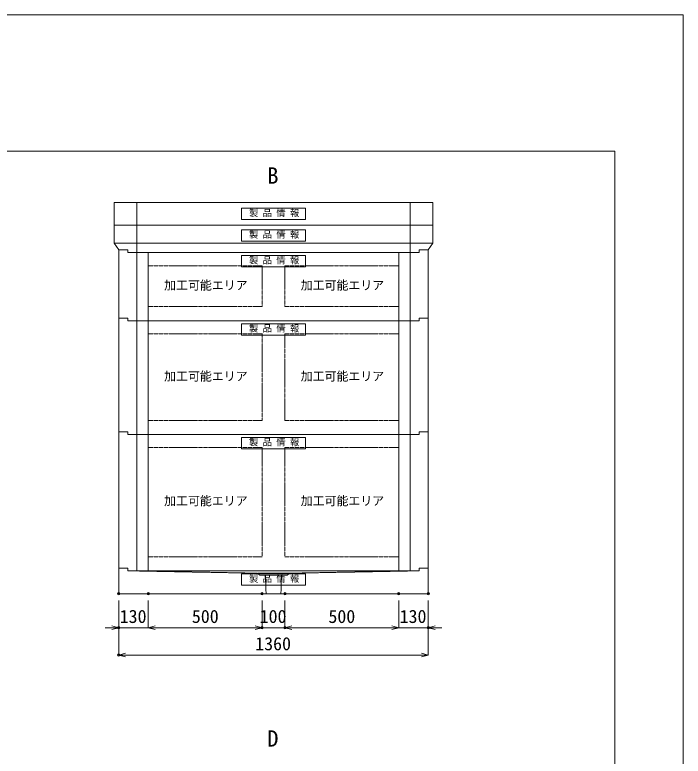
# Model space of a CAD drawing. Units: millimetres, scale not verified. Extents: x -4455 to 4455, y -3150 to 3150.
# Drawn here: x 1519 to 4455, y -109 to 3150 of the extents above; entities that cross this region are included whole.
import ezdxf
from ezdxf.enums import TextEntityAlignment as Align

# ---------------------------------------------------------------- set-up
doc = ezdxf.new("R2010")
doc.units = ezdxf.units.MM
doc.header["$LTSCALE"] = 20
doc.header["$PDMODE"] = 32
doc.header["$PDSIZE"] = 10
doc.linetypes.add('LONG_DASHED1', pattern=[7, 6, -1])
doc.linetypes.add('LONG_DOUBLE_CHAIN', pattern=[21.8, 18, -1, 0.6, -0.6, 0.6, -1])
for name, color, linetype, lineweight in [('0-0_D-TTL', 7, 'Continuous', 9), ('0-1_Defpoints', 7, 'Continuous', 9), ('0-4_D-STR-TXT', 7, 'Continuous', 9), ('0-6_D-STR', 7, 'Continuous', 9), ('0-8_D-STR-STR1', 7, 'LONG_DASHED1', 9), ('0-9_D-STR-DIM', 3, 'Continuous', 9), ('0-A_0', 7, 'Continuous', 9), ('0-B_D-STR-STR5', 1, 'LONG_DOUBLE_CHAIN', 9)]:
    doc.layers.add(name, color=color, linetype=linetype, lineweight=lineweight)
doc.styles.add('ＭＳ ゴシック', font='')
doc.styles.get('ＭＳ ゴシック').set_extended_font_data('MS Gothic')

# ---------------------------------------------------------------- blocks, each defined once
blk = doc.blocks.new('A$C4DE05FD1')
at = {"layer": '0-0_D-TTL', "color": 134}
for p, q in [((4000, 76000), (114800, 76000)), ((114800, 76000), (114800, 4000))]:
    blk.add_line(p, q, dxfattribs=at)
at = {"layer": '0-1_Defpoints', "color": 134}
for p, q in [((0, 84000), (118800, 84000)), ((118800, 84000), (118800, 0))]:
    blk.add_line(p, q, dxfattribs=at)
blk = doc.blocks.new('A$C31CA379A')
at = {"layer": '0-4_D-STR-TXT', "style": 'ＭＳ ゴシック'}
for s, p in [('A', (-325.9, -2190.5)), ('B', (35638.6, -2190.5)), ('C', (-351.4, -35190.5)), ('D', (35638.6, -35190.5))]:
    blk.add_text(s, height=962.2, dxfattribs=at).set_placement(p, align=Align.BOTTOM_LEFT)
blk = doc.blocks.new('A$C3FC15DFF')
at = {"layer": '0-8_D-STR-STR1', "linetype": 'Continuous'}
blk.add_lwpolyline([(-2820, 0), (2820, 0), (2820, -1000), (-2820, -1000)], close=True, dxfattribs=at)
at = {"layer": '0-8_D-STR-STR1', "style": 'ＭＳ ゴシック'}
blk.add_text('製 品 情 報', height=577.3, dxfattribs=at).set_placement((-2149.6, -882.5), align=Align.BOTTOM_LEFT)
blk = doc.blocks.new('A$C08DA0B1C')
at = {"layer": '0-6_D-STR'}
blk.add_line((-14000, 2000), (-14000, 0), dxfattribs=at)
at = {"layer": '0-6_D-STR', "linetype": 'LONG_DASHED1'}
for p, q in [((-12000, 0), (-12000, 2000)), ((12000, 0), (12000, 2000))]:
    blk.add_line(p, q, dxfattribs=at)
at = {"layer": '0-6_D-STR'}
blk.add_lwpolyline([(-14000, 2000), (14000, 2000), (14000, 0), (-14000, 0)], dxfattribs=at)
at = {"layer": '0-8_D-STR-STR1'}
blk.add_blockref('A$C3FC15DFF', (0, 1500), dxfattribs=at)
blk = doc.blocks.new('A$C2CAB0034')
at = {"layer": '0-6_D-STR', "linetype": 'LONG_DASHED1'}
for p, q in [((-12000, 0), (-12000, 2400)), ((12000, 0), (12000, 2400))]:
    blk.add_line(p, q, dxfattribs=at)
at = {"layer": '0-6_D-STR'}
for p, q in [((14000, 820), (-14000, 820)), ((-13600, 240), (-12800, 240)), ((-12800, 0), (-12800, 240)), ((13600, 240), (12800, 240))]:
    blk.add_line(p, q, dxfattribs=at)
for points in [[(-14000, 2400), (14000, 2400), (14000, 820), (13600, 240)], [(-14000, 2400), (-14000, 820), (-13600, 240)], [(-12800, 0), (12800, 0), (12800, 240)]]:
    blk.add_lwpolyline(points, dxfattribs=at)
at = {"layer": '0-8_D-STR-STR1'}
blk.add_blockref('A$C3FC15DFF', (0, 2000), dxfattribs=at)
blk = doc.blocks.new('A$C35A123D8')
at = {"layer": '0-6_D-STR'}
for p, q in [((-13600, 240), (-13600, -2000)), ((-13600, 240), (-12800, 240)), ((-12800, 0), (-12800, 240)), ((-12800, 0), (12800, 0)), ((13600, 240), (12800, 240)), ((12800, 0), (12800, 240)), ((13600, 240), (13600, -2000)), ((-13600, -2000), (13600, -2000))]:
    blk.add_line(p, q, dxfattribs=at)
at = {"layer": '0-6_D-STR', "linetype": 'LONG_DASHED1'}
for p, q in [((-12180, 0), (-1400, -200)), ((12180, 0), (1400, -200)), ((-1200, -380), (-1400, -200)), ((1400, -200), (-1400, -200)), ((1200, -380), (-1200, -380)), ((-653.3, -2000), (-705, -380)), ((653.3, -2000), (705, -380)), ((1200, -380), (1400, -200))]:
    blk.add_line(p, q, dxfattribs=at)
at = {"layer": '0-8_D-STR-STR1'}
blk.add_blockref('A$C3FC15DFF', (0, -260), dxfattribs=at)
blk = doc.blocks.new('_Open30')
at = {"layer": '0-A_0'}
blk.add_line((0, 0), (-20, 0), dxfattribs=at)
blk.add_lwpolyline([(-20, 5.36), (0, 0), (-20, -5.36)], dxfattribs=at)
blk = doc.blocks.new('A$C5F914A78')
at = {"layer": '0-6_D-STR'}
for p, q in [((-13600, 240), (-12800, 240)), ((-13600, -9760), (-13600, 240)), ((-12800, 0), (-12800, 240)), ((-12800, 0), (12800, 0)), ((13600, 240), (12800, 240)), ((12800, 0), (12800, 240)), ((13600, -9760), (13600, 240)), ((-13600, -9760), (-12800, -9760)), ((-12800, -10000), (-12800, -9760)), ((13600, -9760), (12800, -9760)), ((12800, -10000), (12800, -9760)), ((-12800, -10000), (12800, -10000))]:
    blk.add_line(p, q, dxfattribs=at)
at = {"layer": '0-6_D-STR', "linetype": 'LONG_DASHED1'}
for p, q in [((-12000, -10000), (-12000, 0)), ((-11000, -10000), (-11000, 0)), ((11000, -10000), (11000, 0)), ((12000, -10000), (12000, 0))]:
    blk.add_line(p, q, dxfattribs=at)
at = {"layer": '0-B_D-STR-STR5'}
for p, q in [((-1000, -1160), (-11000, -1160)), ((-11000, -1160), (-11000, -8760)), ((-1000, -1120), (-1000, -8760)), ((1000, -1160), (11000, -1160)), ((1000, -1160), (1000, -8760)), ((11000, -1160), (11000, -8760)), ((-1000, -8760), (-11000, -8760)), ((1000, -8760), (11000, -8760))]:
    blk.add_line(p, q, dxfattribs=at)
at = {"layer": '0-8_D-STR-STR1'}
blk.add_blockref('A$C3FC15DFF', (0, -260), dxfattribs=at)
blk = doc.blocks.new('A$C61C9604E')
at = {"layer": '0-6_D-STR'}
for p, q in [((-13600, -5760), (-13600, 240)), ((-13600, 240), (-12800, 240)), ((-12800, 0), (-12800, 240)), ((-12800, 0), (12800, 0)), ((13600, 240), (12800, 240)), ((12800, 0), (12800, 240)), ((13600, -5760), (13600, 240)), ((-13600, -5760), (-12800, -5760)), ((-12800, -6000), (-12800, -5760)), ((13600, -5760), (12800, -5760)), ((12800, -6000), (12800, -5760)), ((-12800, -6000), (12800, -6000))]:
    blk.add_line(p, q, dxfattribs=at)
at = {"layer": '0-6_D-STR', "linetype": 'LONG_DASHED1'}
for p, q in [((-12000, -6000), (-12000, 0)), ((-11000, -6000), (-11000, 0)), ((11000, -6000), (11000, 0)), ((12000, -6000), (12000, 0))]:
    blk.add_line(p, q, dxfattribs=at)
at = {"layer": '0-B_D-STR-STR5'}
for p, q in [((-11000, -1160), (-11000, -4760)), ((-1000, -1160), (-11000, -1160)), ((-1000, -1160), (-1000, -4760)), ((1000, -1160), (11000, -1160)), ((1000, -1160), (1000, -4760)), ((11000, -1160), (11000, -4760)), ((-1000, -4760), (-11000, -4760)), ((1000, -4760), (11000, -4760))]:
    blk.add_line(p, q, dxfattribs=at)
at = {"layer": '0-8_D-STR-STR1'}
blk.add_blockref('A$C3FC15DFF', (0, -260), dxfattribs=at)
blk = doc.blocks.new('A$C07d230d8')
at = {"layer": '0-6_D-STR'}
for p, q in [((-13600, -11760), (-13600, 240)), ((-13600, 240), (-12800, 240)), ((-12800, 0), (-12800, 240)), ((-12800, 0), (12800, 0)), ((13600, 240), (12800, 240)), ((12800, 0), (12800, 240)), ((13600, -11760), (13600, 240)), ((-13600, -11760), (-12800, -11760)), ((-12800, -12000), (-12800, -11760)), ((-12800, -12000), (12800, -12000)), ((13600, -11760), (12800, -11760)), ((12800, -12000), (12800, -11760))]:
    blk.add_line(p, q, dxfattribs=at)
at = {"layer": '0-6_D-STR', "linetype": 'LONG_DASHED1'}
for p, q in [((-12000, -12000), (-12000, 0)), ((-11000, -12000), (-11000, 0)), ((11000, -12000), (11000, 0)), ((12000, -12000), (12000, 0))]:
    blk.add_line(p, q, dxfattribs=at)
at = {"layer": '0-B_D-STR-STR5'}
for p, q in [((-11000, -1160), (-11000, -10760)), ((-1000, -1160), (-11000, -1160)), ((-1000, -1160), (-1000, -10760)), ((1000, -1160), (11000, -1160)), ((1000, -1160), (1000, -10760)), ((11000, -1160), (11000, -10760)), ((-1000, -10760), (-11000, -10760)), ((1000, -10760), (11000, -10760))]:
    blk.add_line(p, q, dxfattribs=at)
at = {"layer": '0-8_D-STR-STR1'}
blk.add_blockref('A$C3FC15DFF', (0, -260), dxfattribs=at)

msp = doc.modelspace()

# ---------------------------------------------------------------- linework, layer by layer
at = {"layer": '0-1_Defpoints'}
for p in [(1975, 605), (1975, 605), (2105, 605), (2605, 605), (2705, 605), (3205, 605), (3335, 605), (1975, 455), (2605, 455), (2705, 455), (3335, 455), (1975, 335)]:
    msp.add_point(p, dxfattribs=at)
at = {"layer": '0-9_D-STR-DIM'}
for p, q in [((1975, 575), (1975, 335)), ((1975, 575), (1975, 455)), ((2105, 575), (2105, 455)), ((2105, 575), (2105, 455)), ((2605, 575), (2605, 455)), ((2605, 575), (2605, 455)), ((2705, 575), (2705, 455)), ((2705, 575), (2705, 455)), ((3205, 575), (3205, 455)), ((3205, 575), (3205, 455)), ((3335, 575), (3335, 455)), ((3335, 575), (3335, 335)), ((1945, 455), (1915, 455)), ((2105, 455), (1975, 455)), ((2135, 455), (2575, 455)), ((2135, 455), (2165, 455)), ((2575, 455), (2545, 455)), ((2605, 455), (2705, 455)), ((3175, 455), (2735, 455)), ((2735, 455), (2765, 455)), ((3175, 455), (3145, 455)), ((3205, 455), (3335, 455)), ((3365, 455), (3395, 455)), ((3305, 335), (2005, 335))]:
    msp.add_line(p, q, dxfattribs=at)

# ---------------------------------------------------------------- block references
at = {"layer": '0-0_D-TTL', "xscale": 0.075, "yscale": 0.075}
msp.add_blockref('A$C4DE05FD1', (-4455, -3150), dxfattribs=at)
at = {"layer": '0-4_D-STR-TXT', "xscale": 0.075, "yscale": 0.075}
msp.add_blockref('A$C31CA379A', (-45, 2550), dxfattribs=at)
at = {"layer": '0-6_D-STR', "xscale": 0.05, "yscale": 0.05}
for name, p in [('A$C08DA0B1C', (2655, 2225)), ('A$C2CAB0034', (2655, 2105)), ('A$C61C9604E', (2655, 2105)), ('A$C5F914A78', (2655, 1805)), ('A$C07d230d8', (2655, 1305)), ('A$C35A123D8', (2655, 705))]:
    msp.add_blockref(name, p, dxfattribs=at)
at = {"layer": '0-9_D-STR-DIM', "xscale": 1.5, "yscale": 1.5}
for p in [(1975, 455), (2605, 455), (2605, 455), (3205, 455), (3205, 455), (3335, 335)]:
    msp.add_blockref('_Open30', p, dxfattribs=at)
at = {"layer": '0-9_D-STR-DIM', "xscale": 1.5, "yscale": 1.5, "rotation": 180}
for p in [(2105, 455), (2105, 455), (2705, 455), (2705, 455), (3335, 455), (1975, 335)]:
    msp.add_blockref('_Open30', p, dxfattribs=at)

# ---------------------------------------------------------------- texts
at = {"layer": '0-9_D-STR-DIM', "style": 'ＭＳ ゴシック'}
for s, p in [('130', (1979.22, 458.9)), ('500', (2296.35, 458.9)), ('100', (2594.22, 458.9)), ('500', (2896.35, 458.9)), ('130', (3209.22, 458.9)), ('1360', (2574.72, 338.9))]:
    msp.add_text(s, height=57.77, dxfattribs=at).set_placement(p, align=Align.BOTTOM_LEFT)
at = {"layer": '0-B_D-STR-STR5', "style": 'ＭＳ ゴシック'}
for p in [(2174.52, 1930.03), (2774.52, 1930.03), (2174.52, 1530.03), (2774.52, 1530.03), (2174.52, 982.03), (2774.52, 982.03)]:
    msp.add_text('加工可能エリア', height=38.42, dxfattribs=at).set_placement(p, align=Align.BOTTOM_LEFT)

doc.saveas('drawing.dxf')
